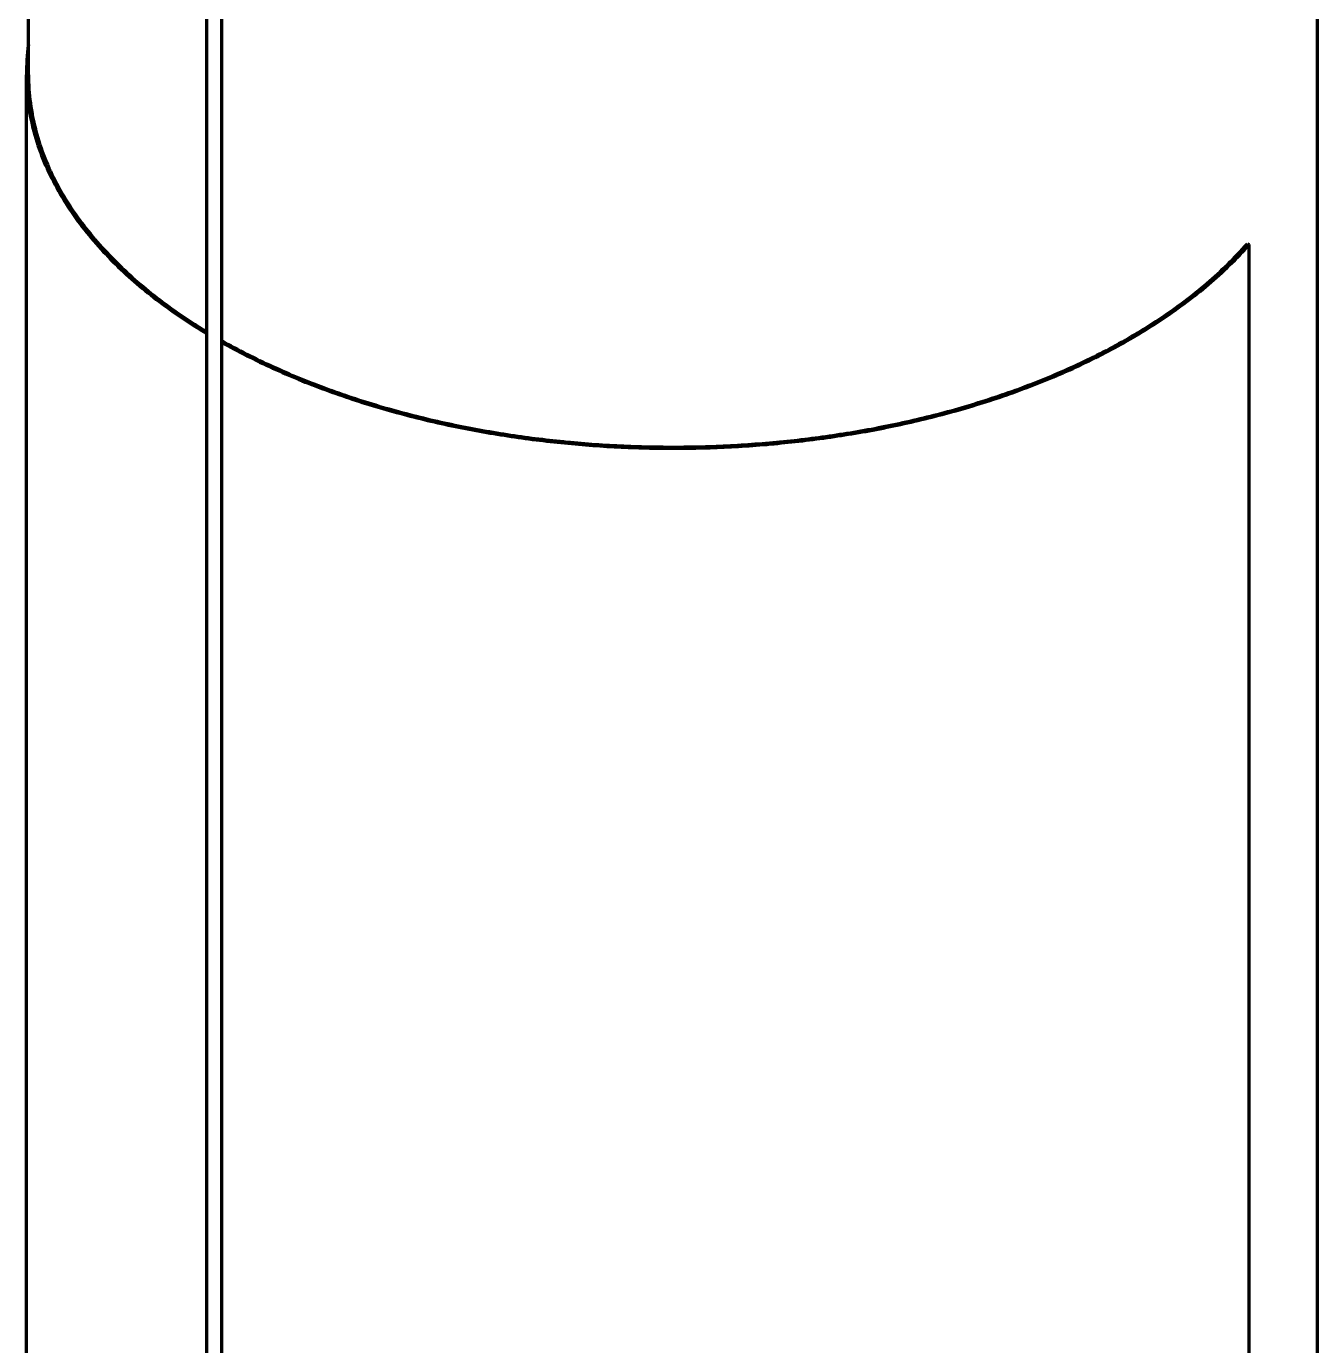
# Model space of a CAD drawing. Header units: millimetres. Extents: x 0 to 2208, y 0 to 420.
# Drawn here: x 184.54 to 202.72, y 59.02 to 77.59 of the extents above; entities that cross this region are included whole.
import ezdxf

# ---------------------------------------------------------------- set-up
doc = ezdxf.new("R2010")
doc.units = ezdxf.units.MM
doc.layers.add('01-VISIBLE', color=7, linetype='CONTINUOUS', lineweight=70)

msp = doc.modelspace()

# ---------------------------------------------------------------- linework, layer by layer
at = {"layer": '01-VISIBLE'}
for p, q in [((184.569, 76.91), (184.569, 84.601)), ((202.719, 57.07), (202.719, 84.601)), ((187.078, 53.73), (187.078, 81.261)), ((187.29, 53.61), (187.29, 81.138)), ((184.539, 58.65), (184.539, 76.91)), ((201.729, 74.532), (201.756, 74.524)), ((201.756, 56.263), (201.756, 74.524))]:
    msp.add_line(p, q, dxfattribs=at)
for points in [[(184.569, 77.337), (184.561, 77.284), (184.555, 77.231), (184.55, 77.177), (184.546, 77.124), (184.543, 77.071), (184.54, 77.017), (184.539, 76.964), (184.539, 76.91)], [(184.539, 76.91), (184.539, 76.86), (184.54, 76.81), (184.542, 76.759), (184.545, 76.709), (184.549, 76.658), (184.554, 76.608), (184.559, 76.558), (184.565, 76.508), (184.572, 76.458), (184.58, 76.408), (184.589, 76.358), (184.598, 76.309), (184.609, 76.259), (184.62, 76.21), (184.631, 76.161), (184.644, 76.112), (184.657, 76.063), (184.672, 76.015), (184.686, 75.967), (184.702, 75.919), (184.718, 75.871), (184.735, 75.824), (184.753, 75.776), (184.771, 75.729), (184.79, 75.683), (184.81, 75.636), (184.83, 75.59), (184.851, 75.544), (184.873, 75.498), (184.895, 75.453), (184.918, 75.408), (184.942, 75.363), (184.966, 75.319), (184.99, 75.275), (185.016, 75.231), (185.041, 75.188), (185.068, 75.145), (185.094, 75.102), (185.122, 75.059), (185.149, 75.017), (185.178, 74.976), (185.206, 74.934), (185.236, 74.893), (185.265, 74.852), (185.296, 74.812), (185.326, 74.772), (185.357, 74.732), (185.389, 74.692), (185.421, 74.653), (185.453, 74.614), (185.486, 74.576), (185.519, 74.538), (185.552, 74.5), (185.586, 74.463), (185.62, 74.425), (185.655, 74.389), (185.689, 74.352), (185.725, 74.316), (185.76, 74.28), (185.796, 74.245), (185.832, 74.209), (185.869, 74.175), (185.906, 74.14), (185.943, 74.106), (185.98, 74.072), (186.018, 74.038), (186.056, 74.005), (186.094, 73.972), (186.132, 73.939), (186.171, 73.907), (186.21, 73.875), (186.249, 73.843), (186.289, 73.812), (186.328, 73.78), (186.368, 73.75), (186.408, 73.719), (186.449, 73.689), (186.489, 73.659), (186.53, 73.629), (186.571, 73.6), (186.612, 73.571), (186.654, 73.542), (186.695, 73.513), (186.737, 73.485), (186.779, 73.457), (186.821, 73.429), (186.864, 73.402), (186.906, 73.374), (186.949, 73.347), (186.992, 73.321), (187.035, 73.294), (187.078, 73.268)], [(184.569, 76.91), (184.569, 76.86), (184.57, 76.81), (184.572, 76.76), (184.575, 76.71), (184.579, 76.661), (184.583, 76.611), (184.589, 76.561), (184.595, 76.511), (184.602, 76.462), (184.61, 76.412), (184.618, 76.363), (184.627, 76.314), (184.638, 76.265), (184.649, 76.216), (184.66, 76.168), (184.673, 76.119), (184.686, 76.071), (184.7, 76.023), (184.714, 75.975), (184.73, 75.927), (184.746, 75.88), (184.763, 75.833), (184.78, 75.786), (184.798, 75.739), (184.817, 75.693), (184.836, 75.647), (184.856, 75.601), (184.877, 75.555), (184.899, 75.51), (184.921, 75.465), (184.943, 75.421), (184.966, 75.376), (184.99, 75.332), (185.014, 75.288), (185.039, 75.245), (185.065, 75.202), (185.09, 75.159), (185.117, 75.117), (185.144, 75.075), (185.171, 75.033), (185.199, 74.991), (185.228, 74.95), (185.257, 74.909), (185.286, 74.869), (185.316, 74.829), (185.346, 74.789), (185.377, 74.749), (185.408, 74.71), (185.439, 74.671), (185.471, 74.633), (185.503, 74.594), (185.536, 74.556), (185.569, 74.519), (185.602, 74.482), (185.636, 74.445), (185.67, 74.408), (185.705, 74.372), (185.74, 74.336), (185.775, 74.3), (185.81, 74.265), (185.846, 74.23), (185.882, 74.195), (185.918, 74.161), (185.955, 74.127), (185.992, 74.093), (186.029, 74.06), (186.067, 74.027), (186.105, 73.994), (186.143, 73.961), (186.181, 73.929), (186.219, 73.897), (186.258, 73.866), (186.297, 73.834), (186.336, 73.803), (186.376, 73.773), (186.416, 73.742), (186.456, 73.712), (186.496, 73.682), (186.536, 73.653), (186.577, 73.623), (186.617, 73.594), (186.658, 73.566), (186.7, 73.537), (186.741, 73.509), (186.782, 73.481), (186.824, 73.453), (186.866, 73.426), (186.908, 73.399), (186.95, 73.372), (186.993, 73.346), (187.035, 73.319), (187.078, 73.293)], [(187.29, 73.169), (187.334, 73.145), (187.377, 73.12), (187.421, 73.096), (187.465, 73.073), (187.51, 73.049), (187.554, 73.026), (187.598, 73.003), (187.643, 72.98), (187.687, 72.957), (187.732, 72.935), (187.777, 72.913), (187.822, 72.891), (187.867, 72.869), (187.912, 72.848), (187.958, 72.827), (188.003, 72.806), (188.049, 72.785), (188.094, 72.765), (188.14, 72.744), (188.186, 72.724), (188.232, 72.705), (188.278, 72.685), (188.324, 72.666), (188.37, 72.646), (188.416, 72.627), (188.463, 72.609), (188.509, 72.59), (188.556, 72.572), (188.602, 72.554), (188.649, 72.536), (188.696, 72.518), (188.743, 72.501), (188.79, 72.483), (188.837, 72.466), (188.884, 72.449), (188.931, 72.433), (188.978, 72.416), (189.026, 72.4), (189.073, 72.384), (189.12, 72.368), (189.168, 72.353), (189.215, 72.337), (189.263, 72.322), (189.311, 72.307), (189.359, 72.292), (189.406, 72.277), (189.454, 72.263), (189.502, 72.248), (189.55, 72.234), (189.598, 72.22), (189.646, 72.207), (189.695, 72.193), (189.743, 72.18), (189.791, 72.167), (189.839, 72.154), (189.888, 72.141), (189.936, 72.128), (189.985, 72.116), (190.033, 72.104), (190.082, 72.091), (190.13, 72.08), (190.179, 72.068), (190.228, 72.056), (190.276, 72.045), (190.325, 72.034), (190.374, 72.023), (190.423, 72.012), (190.472, 72.001), (190.52, 71.991), (190.569, 71.981), (190.618, 71.971), (190.667, 71.961), (190.717, 71.951), (190.766, 71.941), (190.815, 71.932), (190.864, 71.923), (190.913, 71.914), (190.962, 71.905), (191.012, 71.896), (191.061, 71.888), (191.11, 71.879), (191.16, 71.871), (191.209, 71.863), (191.258, 71.855), (191.308, 71.848), (191.357, 71.84), (191.407, 71.833), (191.456, 71.825), (191.506, 71.818), (191.555, 71.812), (191.605, 71.805), (191.655, 71.798), (191.704, 71.792), (191.754, 71.786), (191.803, 71.78), (191.853, 71.774), (191.903, 71.768), (191.953, 71.763), (192.002, 71.757), (192.052, 71.752), (192.102, 71.747), (192.152, 71.742), (192.201, 71.738), (192.251, 71.733), (192.301, 71.729), (192.351, 71.724), (192.401, 71.72), (192.451, 71.716), (192.5, 71.713), (192.55, 71.709), (192.6, 71.706), (192.65, 71.702), (192.7, 71.699), (192.75, 71.696), (192.8, 71.694), (192.85, 71.691), (192.9, 71.689), (192.95, 71.686), (193, 71.684), (193.05, 71.682), (193.1, 71.68), (193.15, 71.679), (193.2, 71.677), (193.25, 71.676), (193.3, 71.675), (193.35, 71.674), (193.4, 71.673), (193.45, 71.672), (193.5, 71.672), (193.55, 71.671), (193.6, 71.671), (193.65, 71.671), (193.7, 71.671), (193.75, 71.671), (193.8, 71.672), (193.85, 71.672), (193.9, 71.673), (193.95, 71.674), (194, 71.675), (194.05, 71.676), (194.1, 71.678), (194.15, 71.679), (194.2, 71.681), (194.25, 71.683), (194.3, 71.685), (194.35, 71.687), (194.4, 71.689), (194.45, 71.692), (194.5, 71.694), (194.55, 71.697), (194.6, 71.7), (194.65, 71.703), (194.7, 71.707), (194.75, 71.71), (194.8, 71.714), (194.849, 71.717), (194.899, 71.721), (194.949, 71.726), (194.999, 71.73), (195.049, 71.734), (195.099, 71.739), (195.148, 71.744), (195.198, 71.748), (195.248, 71.754), (195.298, 71.759), (195.348, 71.764), (195.397, 71.77), (195.447, 71.775), (195.497, 71.781), (195.546, 71.787), (195.596, 71.794), (195.646, 71.8), (195.695, 71.807), (195.745, 71.813), (195.794, 71.82), (195.844, 71.827), (195.893, 71.835), (195.943, 71.842), (195.992, 71.85), (196.042, 71.857), (196.091, 71.865), (196.14, 71.873), (196.19, 71.881), (196.239, 71.89), (196.288, 71.898), (196.338, 71.907), (196.387, 71.916), (196.436, 71.925), (196.485, 71.934), (196.534, 71.944), (196.583, 71.954), (196.632, 71.963), (196.681, 71.973), (196.73, 71.983), (196.779, 71.994), (196.828, 72.004), (196.877, 72.015), (196.926, 72.026), (196.975, 72.037), (197.024, 72.048), (197.072, 72.059), (197.121, 72.071), (197.17, 72.083), (197.218, 72.095), (197.267, 72.107), (197.315, 72.119), (197.364, 72.131), (197.412, 72.144), (197.46, 72.157), (197.509, 72.17), (197.557, 72.183), (197.605, 72.197), (197.653, 72.21), (197.701, 72.224), (197.749, 72.238), (197.797, 72.252), (197.845, 72.266), (197.893, 72.281), (197.941, 72.296), (197.989, 72.311), (198.036, 72.326), (198.084, 72.341), (198.132, 72.357), (198.179, 72.372), (198.226, 72.388), (198.274, 72.404), (198.321, 72.421), (198.368, 72.437), (198.416, 72.454), (198.463, 72.471), (198.51, 72.488), (198.557, 72.505), (198.603, 72.523), (198.65, 72.541), (198.697, 72.558), (198.743, 72.577), (198.79, 72.595), (198.836, 72.614), (198.883, 72.632), (198.929, 72.651), (198.975, 72.671), (199.021, 72.69), (199.067, 72.71), (199.113, 72.73), (199.159, 72.75), (199.205, 72.77), (199.25, 72.791), (199.296, 72.811), (199.341, 72.832), (199.387, 72.854), (199.432, 72.875), (199.477, 72.897), (199.522, 72.919), (199.567, 72.941), (199.611, 72.963), (199.656, 72.986), (199.7, 73.009), (199.745, 73.032), (199.789, 73.055), (199.833, 73.079), (199.877, 73.103), (199.921, 73.127), (199.965, 73.151), (200.008, 73.176), (200.052, 73.201), (200.095, 73.226), (200.138, 73.251), (200.181, 73.277), (200.224, 73.302), (200.267, 73.329), (200.309, 73.355), (200.351, 73.382), (200.394, 73.408), (200.436, 73.436), (200.477, 73.463), (200.519, 73.491), (200.561, 73.519), (200.602, 73.547), (200.643, 73.576), (200.684, 73.604), (200.724, 73.633), (200.765, 73.663), (200.805, 73.693), (200.845, 73.722), (200.885, 73.753), (200.925, 73.783), (200.964, 73.814), (201.003, 73.845), (201.042, 73.877), (201.081, 73.908), (201.119, 73.94), (201.158, 73.973), (201.196, 74.005), (201.233, 74.038), (201.271, 74.071), (201.308, 74.105), (201.345, 74.139), (201.381, 74.173), (201.417, 74.207), (201.453, 74.242), (201.489, 74.277), (201.524, 74.313), (201.559, 74.348), (201.594, 74.384), (201.628, 74.421), (201.662, 74.457), (201.696, 74.494), (201.729, 74.532)], [(187.29, 73.145), (187.334, 73.121), (187.378, 73.096), (187.422, 73.072), (187.466, 73.049), (187.51, 73.025), (187.555, 73.002), (187.599, 72.979), (187.644, 72.956), (187.689, 72.934), (187.734, 72.912), (187.779, 72.89), (187.824, 72.868), (187.869, 72.846), (187.914, 72.825), (187.96, 72.804), (188.005, 72.783), (188.051, 72.762), (188.097, 72.742), (188.143, 72.722), (188.188, 72.702), (188.235, 72.682), (188.281, 72.662), (188.327, 72.643), (188.373, 72.624), (188.42, 72.605), (188.466, 72.586), (188.513, 72.568), (188.559, 72.55), (188.606, 72.531), (188.653, 72.514), (188.7, 72.496), (188.747, 72.479), (188.794, 72.461), (188.841, 72.444), (188.888, 72.428), (188.936, 72.411), (188.983, 72.395), (189.03, 72.378), (189.078, 72.362), (189.125, 72.347), (189.173, 72.331), (189.221, 72.316), (189.268, 72.3), (189.316, 72.285), (189.364, 72.27), (189.412, 72.256), (189.46, 72.241), (189.508, 72.227), (189.556, 72.213), (189.604, 72.199), (189.653, 72.186), (189.701, 72.172), (189.749, 72.159), (189.797, 72.146), (189.846, 72.133), (189.894, 72.12), (189.943, 72.107), (189.991, 72.095), (190.04, 72.083), (190.089, 72.071), (190.137, 72.059), (190.186, 72.047), (190.235, 72.036), (190.284, 72.025), (190.333, 72.014), (190.382, 72.003), (190.43, 71.992), (190.479, 71.981), (190.528, 71.971), (190.578, 71.961), (190.627, 71.951), (190.676, 71.941), (190.725, 71.931), (190.774, 71.922), (190.823, 71.912), (190.873, 71.903), (190.922, 71.894), (190.971, 71.885), (191.021, 71.877), (191.07, 71.868), (191.119, 71.86), (191.169, 71.852), (191.218, 71.844), (191.268, 71.836), (191.317, 71.828), (191.367, 71.821), (191.416, 71.813), (191.466, 71.806), (191.516, 71.799), (191.565, 71.792), (191.615, 71.786), (191.665, 71.779), (191.714, 71.773), (191.764, 71.767), (191.814, 71.761), (191.864, 71.755), (191.913, 71.749), (191.963, 71.744), (192.013, 71.739), (192.063, 71.733), (192.113, 71.728), (192.163, 71.724), (192.213, 71.719), (192.263, 71.714), (192.312, 71.71), (192.362, 71.706), (192.412, 71.702), (192.462, 71.698), (192.512, 71.694), (192.562, 71.691), (192.612, 71.688), (192.662, 71.684), (192.712, 71.681), (192.762, 71.678), (192.812, 71.676), (192.862, 71.673), (192.912, 71.671), (192.963, 71.668), (193.013, 71.666), (193.063, 71.664), (193.113, 71.663), (193.163, 71.661), (193.213, 71.66), (193.263, 71.658), (193.313, 71.657), (193.363, 71.656), (193.413, 71.655), (193.463, 71.655), (193.514, 71.654), (193.564, 71.654), (193.614, 71.654), (193.664, 71.654), (193.714, 71.654), (193.764, 71.654), (193.814, 71.655), (193.864, 71.655), (193.914, 71.656), (193.965, 71.657), (194.015, 71.658), (194.065, 71.659), (194.115, 71.661), (194.165, 71.662), (194.215, 71.664), (194.265, 71.666), (194.315, 71.668), (194.365, 71.67), (194.415, 71.673), (194.465, 71.675), (194.515, 71.678), (194.565, 71.681), (194.615, 71.684), (194.665, 71.687), (194.715, 71.69), (194.765, 71.694), (194.815, 71.697), (194.865, 71.701), (194.915, 71.705), (194.965, 71.709), (195.015, 71.714), (195.065, 71.718), (195.115, 71.723), (195.165, 71.728), (195.215, 71.733), (195.265, 71.738), (195.314, 71.743), (195.364, 71.748), (195.414, 71.754), (195.464, 71.76), (195.514, 71.766), (195.563, 71.772), (195.613, 71.778), (195.663, 71.785), (195.712, 71.791), (195.762, 71.798), (195.812, 71.805), (195.861, 71.812), (195.911, 71.819), (195.96, 71.827), (196.01, 71.834), (196.059, 71.842), (196.109, 71.85), (196.158, 71.858), (196.208, 71.866), (196.257, 71.875), (196.307, 71.884), (196.356, 71.892), (196.405, 71.901), (196.454, 71.91), (196.504, 71.92), (196.553, 71.929), (196.602, 71.939), (196.651, 71.949), (196.7, 71.959), (196.749, 71.969), (196.798, 71.979), (196.847, 71.99), (196.896, 72.001), (196.945, 72.011), (196.994, 72.023), (197.043, 72.034), (197.092, 72.045), (197.14, 72.057), (197.189, 72.069), (197.238, 72.081), (197.286, 72.093), (197.335, 72.105), (197.384, 72.118), (197.432, 72.13), (197.48, 72.143), (197.529, 72.156), (197.577, 72.17), (197.625, 72.183), (197.674, 72.197), (197.722, 72.211), (197.77, 72.225), (197.818, 72.239), (197.866, 72.253), (197.914, 72.268), (197.962, 72.283), (198.01, 72.297), (198.057, 72.313), (198.105, 72.328), (198.153, 72.344), (198.2, 72.359), (198.248, 72.375), (198.295, 72.392), (198.343, 72.408), (198.39, 72.424), (198.437, 72.441), (198.484, 72.458), (198.531, 72.475), (198.578, 72.493), (198.625, 72.51), (198.672, 72.528), (198.719, 72.546), (198.766, 72.564), (198.812, 72.583), (198.859, 72.601), (198.905, 72.62), (198.951, 72.639), (198.998, 72.659), (199.044, 72.678), (199.09, 72.698), (199.136, 72.718), (199.182, 72.738), (199.228, 72.758), (199.273, 72.779), (199.319, 72.8), (199.364, 72.821), (199.41, 72.842), (199.455, 72.864), (199.5, 72.885), (199.545, 72.907), (199.59, 72.93), (199.635, 72.952), (199.679, 72.975), (199.724, 72.998), (199.768, 73.021), (199.813, 73.044), (199.857, 73.068), (199.901, 73.092), (199.945, 73.116), (199.989, 73.14), (200.032, 73.165), (200.076, 73.19), (200.119, 73.215), (200.162, 73.24), (200.205, 73.266), (200.248, 73.292), (200.291, 73.318), (200.334, 73.345), (200.376, 73.371), (200.418, 73.398), (200.46, 73.426), (200.502, 73.453), (200.544, 73.481), (200.585, 73.509), (200.627, 73.537), (200.668, 73.566), (200.709, 73.595), (200.75, 73.624), (200.79, 73.653), (200.83, 73.683), (200.871, 73.713), (200.911, 73.743), (200.95, 73.774), (200.99, 73.805), (201.029, 73.836), (201.068, 73.867), (201.107, 73.899), (201.145, 73.931), (201.183, 73.964), (201.221, 73.996), (201.259, 74.029), (201.297, 74.063), (201.334, 74.096), (201.371, 74.13), (201.407, 74.164), (201.444, 74.199), (201.48, 74.234), (201.515, 74.269), (201.551, 74.304), (201.586, 74.34), (201.621, 74.376), (201.655, 74.413), (201.689, 74.449), (201.723, 74.487), (201.756, 74.524)]]:
    msp.add_lwpolyline(points, dxfattribs=at)

doc.saveas('drawing.dxf')
